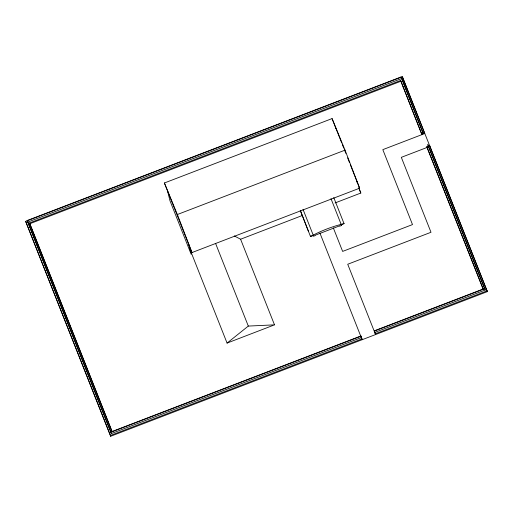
<?xml version="1.0" encoding="UTF-8"?>
<svg xmlns="http://www.w3.org/2000/svg" width="513" height="513" viewBox="0 0 513 513"><rect width="100%" height="100%" fill="white"/><g stroke="black" fill="none" stroke-linecap="round" stroke-linejoin="round"><path stroke-width="0.77" d="M227.073 343.082L248.311 326.076L274.506 324.851L227.073 343.082L189.97 249.395M111.315 433.594L110.917 431.972L361.024 335.938L361.428 337.56L111.315 433.594L27.176 220.539L401.089 76.969L423.142 133.277L401.089 76.969M483.201 289.294L427.034 147.468L426.835 146.66L429.625 145.583L487.35 291.634L110.648 436.281L25.65 221.366L402.352 76.719L424.738 133.547L382.82 149.642L412.497 224.585L342.639 251.408L333.328 227.9M27.58 222.167L401.487 78.592M112.091 431.786L29.504 222.969L400.621 80.47L421.942 134.624L400.621 80.47M29.703 223.777L400.82 81.278M164.397 182.987L332.065 118.586L345.05 150.136L359.626 188.188L191.958 252.569L164.397 182.987L177.376 214.517L191.958 252.569M177.376 214.517L345.05 150.136M421.744 133.81L424.54 132.739M427.034 147.468L401.32 157.344L431.003 232.28L347.724 264.253L375.567 334.559L374.31 331.071L483.297 289.223L426.835 146.66M302.683 215.364L240.591 239.225L234.281 235.929M335.085 202.943L360.819 193.042L358.85 187.886M310.493 236.499L310.416 236.172A2.886 0.795 -21.6 0 0 313.212 235.101A38.943 10.773 -21.6 0 1 341.158 224.373A2.886 0.795 -21.6 0 0 343.954 223.296L344.031 223.623A2.886 0.795 -21.6 0 1 341.235 224.694L341.44 225.521L339.76 226.169L339.677 225.829L315.085 235.268L315.168 235.608L313.494 236.256L313.289 235.422A2.886 0.795 -21.6 0 1 310.493 236.499L300.214 210.413M484.823 288.402L374.439 330.782L374.836 332.405L485.221 290.025L427.842 144.519L428.24 146.147M360.152 336.509L112.18 431.722L29.504 222.969M110.648 436.281L110.449 435.466L361.954 338.894L360.895 336.22L361.094 337.035M375.369 333.745L487.151 290.826M487.35 291.634L402.352 76.719M428.233 146.122L485.221 290.025M341.729 142.986L332.065 118.586M342.318 144.474L343.787 148.193M344.377 149.681L345.852 153.393M347.615 157.857L349.385 162.32M350.264 164.545L359.626 188.188M358.799 187.931L360.819 193.042M333.751 197.537L344.031 223.623M330.956 198.608L341.158 224.373M340.876 224.098L341.44 225.521M319.92 233.069L362.152 339.709L361.954 338.894M303.01 209.342L313.212 235.101M240.584 239.205L274.506 324.864M215.684 243.694L248.311 326.076M27.176 220.539L110.917 431.972M25.65 221.366L110.449 435.466M300.464 210.638L308.377 231.145M429.625 145.583L429.823 146.397M403.224 87.043L403.423 87.851M356.452 180.159L356.945 182.179M335.252 126.634L335.617 128.128M374.31 331.071L374.509 331.879M188.778 244.541L191.169 254.281L169.97 200.756L167.578 191.016"/></g></svg>
